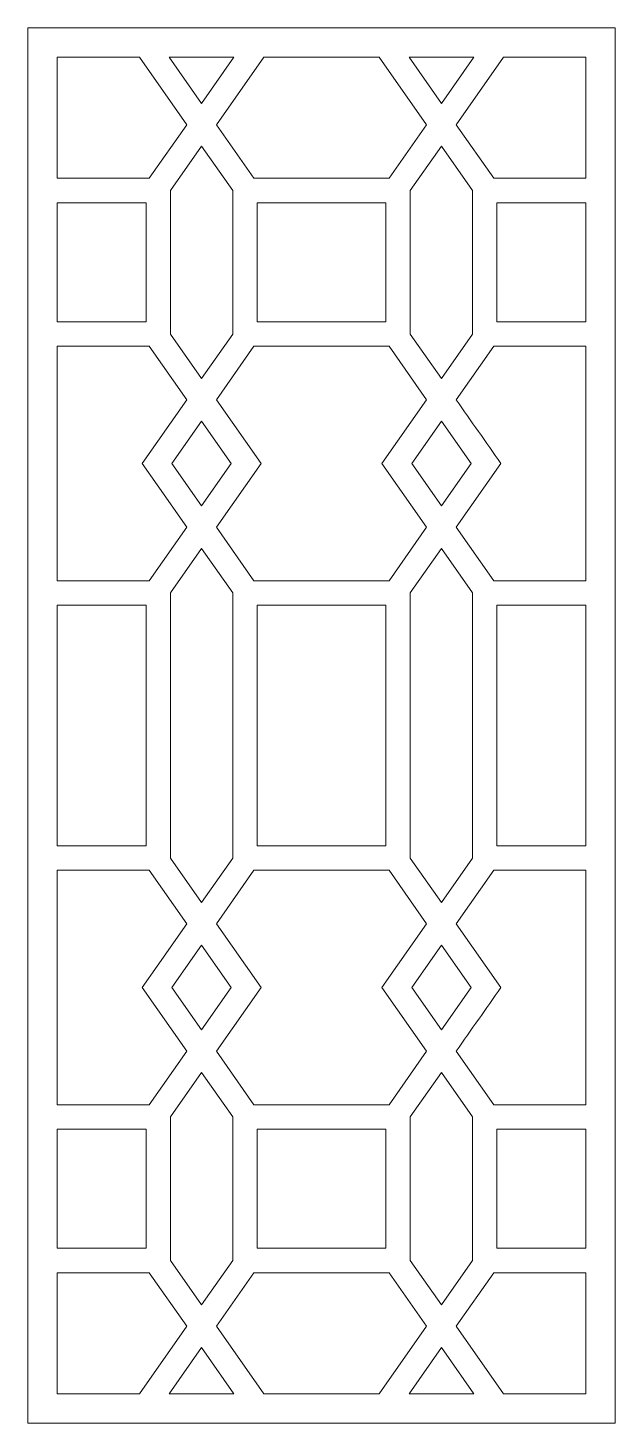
# Model space of a CAD drawing. Header units: centimetres. Extents: x -5.5 to 7.3, y -15.5 to 14.9.
import ezdxf

# ---------------------------------------------------------------- set-up
doc = ezdxf.new("R2010")
doc.units = ezdxf.units.CM
doc.header["$MEASUREMENT"] = 0
doc.layers.add('layer 1', color=7, linetype='Continuous')

msp = doc.modelspace()

# ---------------------------------------------------------------- linework, layer by layer
at = {"layer": 'layer 1', "color": 242, "lineweight": 9}
for points, knots in [([(-5.45789, 14.86359), (-5.45789, 14.86359), (7.32713, 14.86359), (7.32713, 14.86359), (7.32713, 14.86359), (7.32713, 14.86359), (7.32713, -15.50083), (7.32713, -15.50083), (7.32713, -15.50083), (7.32713, -15.50083), (-5.45789, -15.50083), (-5.45789, -15.50083), (-5.45789, -15.50083), (-5.45789, -15.50083), (-5.45789, 14.86359), (-5.45789, 14.86359)], [0, 0, 0, 0, 0.2, 0.2, 0.2, 0.2, 0.4, 0.4, 0.4, 0.4, 0.6, 0.6, 0.6, 0.6, 1, 1, 1, 1]), ([(-3.02829, 14.22434), (-3.02829, 14.22434), (-1.99993, 12.75569), (-1.99993, 12.75569), (-1.99993, 12.75569), (-1.99993, 12.75569), (-2.81492, 11.59178), (-2.81492, 11.59178), (-2.81492, 11.59178), (-2.81492, 11.59178), (-4.81864, 11.59178), (-4.81864, 11.59178), (-4.81864, 11.59178), (-4.81864, 11.59178), (-4.81864, 14.22434), (-4.81864, 14.22434), (-4.81864, 14.22434), (-4.81864, 14.22434), (-3.02829, 14.22434), (-3.02829, 14.22434)], [0, 0, 0, 0, 0.16666667, 0.16666667, 0.16666667, 0.16666667, 0.33333333, 0.33333333, 0.33333333, 0.33333333, 0.5, 0.5, 0.5, 0.5, 0.66666667, 0.66666667, 0.66666667, 0.66666667, 1, 1, 1, 1]), ([(-0.97158, 14.22434), (-0.97158, 14.22434), (-1.67539, 13.21919), (-1.67539, 13.21919), (-1.67539, 13.21919), (-1.67539, 13.21919), (-2.37921, 14.22434), (-2.37921, 14.22434), (-2.37921, 14.22434), (-2.37921, 14.22434), (-0.97158, 14.22434), (-0.97158, 14.22434)], [0, 0, 0, 0, 0.25, 0.25, 0.25, 0.25, 0.5, 0.5, 0.5, 0.5, 1, 1, 1, 1]), ([(2.19173, 14.22434), (2.19173, 14.22434), (3.22009, 12.75569), (3.22009, 12.75569), (3.22009, 12.75569), (3.22009, 12.75569), (2.4051, 11.59178), (2.4051, 11.59178), (2.4051, 11.59178), (2.4051, 11.59178), (-0.53586, 11.59178), (-0.53586, 11.59178), (-0.53586, 11.59178), (-0.53586, 11.59178), (-1.35085, 12.75569), (-1.35085, 12.75569), (-1.35085, 12.75569), (-1.35085, 12.75569), (-0.32249, 14.22434), (-0.32249, 14.22434), (-0.32249, 14.22434), (-0.32249, 14.22434), (2.19173, 14.22434), (2.19173, 14.22434)], [0, 0, 0, 0, 0.14285714, 0.14285714, 0.14285714, 0.14285714, 0.28571429, 0.28571429, 0.28571429, 0.28571429, 0.42857143, 0.42857143, 0.42857143, 0.42857143, 0.57142857, 0.57142857, 0.57142857, 0.57142857, 0.71428571, 0.71428571, 0.71428571, 0.71428571, 1, 1, 1, 1]), ([(4.24845, 14.22434), (4.24845, 14.22434), (3.54463, 13.21919), (3.54463, 13.21919), (3.54463, 13.21919), (3.54463, 13.21919), (2.84081, 14.22434), (2.84081, 14.22434), (2.84081, 14.22434), (2.84081, 14.22434), (4.24845, 14.22434), (4.24845, 14.22434)], [0, 0, 0, 0, 0.25, 0.25, 0.25, 0.25, 0.5, 0.5, 0.5, 0.5, 1, 1, 1, 1]), ([(6.68788, 11.59178), (6.68788, 11.59178), (4.68416, 11.59178), (4.68416, 11.59178), (4.68416, 11.59178), (4.68416, 11.59178), (3.86917, 12.75569), (3.86917, 12.75569), (3.86917, 12.75569), (3.86917, 12.75569), (4.89752, 14.22434), (4.89752, 14.22434), (4.89752, 14.22434), (4.89752, 14.22434), (6.68788, 14.22434), (6.68788, 14.22434), (6.68788, 14.22434), (6.68788, 14.22434), (6.68788, 11.59178), (6.68788, 11.59178)], [0, 0, 0, 0, 0.16666667, 0.16666667, 0.16666667, 0.16666667, 0.33333333, 0.33333333, 0.33333333, 0.33333333, 0.5, 0.5, 0.5, 0.5, 0.66666667, 0.66666667, 0.66666667, 0.66666667, 1, 1, 1, 1]), ([(-2.35198, 11.32593), (-2.35198, 11.32593), (-2.35198, 8.19982), (-2.35198, 8.19982), (-2.35198, 8.19982), (-2.35198, 8.19982), (-2.35198, 8.19982), (-2.35198, 8.19982), (-2.35198, 8.19982), (-2.35198, 8.19982), (-1.67539, 7.23296), (-1.67539, 7.23296), (-1.67539, 7.23296), (-1.67539, 7.23296), (-0.9988, 8.19982), (-0.9988, 8.19982), (-0.9988, 8.19982), (-0.9988, 8.19982), (-0.9988, 11.32592), (-0.9988, 11.32592), (-0.9988, 11.32592), (-0.9988, 11.32592), (-1.67539, 12.2922), (-1.67539, 12.2922), (-1.67539, 12.2922), (-1.67539, 12.2922), (-2.35198, 11.32593), (-2.35198, 11.32593)], [0, 0, 0, 0, 0.125, 0.125, 0.125, 0.125, 0.25, 0.25, 0.25, 0.25, 0.375, 0.375, 0.375, 0.375, 0.5, 0.5, 0.5, 0.5, 0.625, 0.625, 0.625, 0.625, 0.75, 0.75, 0.75, 0.75, 1, 1, 1, 1]), ([(2.86804, 11.32593), (2.86804, 11.32593), (2.86804, 8.19981), (2.86804, 8.19981), (2.86804, 8.19981), (2.86804, 8.19981), (3.54463, 7.23296), (3.54463, 7.23296), (3.54463, 7.23296), (3.54463, 7.23296), (4.22122, 8.19981), (4.22122, 8.19981), (4.22122, 8.19981), (4.22122, 8.19981), (4.22122, 11.32593), (4.22122, 11.32593), (4.22122, 11.32593), (4.22122, 11.32593), (3.54463, 12.2922), (3.54463, 12.2922), (3.54463, 12.2922), (3.54463, 12.2922), (2.86804, 11.32593), (2.86804, 11.32593)], [0, 0, 0, 0, 0.14285714, 0.14285714, 0.14285714, 0.14285714, 0.28571429, 0.28571429, 0.28571429, 0.28571429, 0.42857143, 0.42857143, 0.42857143, 0.42857143, 0.57142857, 0.57142857, 0.57142857, 0.57142857, 0.71428571, 0.71428571, 0.71428571, 0.71428571, 1, 1, 1, 1]), ([(-4.81864, 11.06008), (-4.81864, 11.06008), (-2.88368, 11.06008), (-2.88368, 11.06008), (-2.88368, 11.06008), (-2.88368, 11.06008), (-2.88368, 8.46566), (-2.88368, 8.46566), (-2.88368, 8.46566), (-2.88368, 8.46566), (-4.81864, 8.46566), (-4.81864, 8.46566), (-4.81864, 8.46566), (-4.81864, 8.46566), (-4.81864, 11.06008), (-4.81864, 11.06008)], [0, 0, 0, 0, 0.2, 0.2, 0.2, 0.2, 0.4, 0.4, 0.4, 0.4, 0.6, 0.6, 0.6, 0.6, 1, 1, 1, 1]), ([(-0.46709, 8.46566), (-0.46709, 8.46566), (2.33634, 8.46566), (2.33634, 8.46566), (2.33634, 8.46566), (2.33634, 8.46566), (2.33634, 11.06008), (2.33634, 11.06008), (2.33634, 11.06008), (2.33634, 11.06008), (-0.46709, 11.06008), (-0.46709, 11.06008), (-0.46709, 11.06008), (-0.46709, 11.06008), (-0.46709, 8.46566), (-0.46709, 8.46566)], [0, 0, 0, 0, 0.2, 0.2, 0.2, 0.2, 0.4, 0.4, 0.4, 0.4, 0.6, 0.6, 0.6, 0.6, 1, 1, 1, 1]), ([(6.68788, 8.46566), (6.68788, 8.46566), (4.75292, 8.46566), (4.75292, 8.46566), (4.75292, 8.46566), (4.75292, 8.46566), (4.75292, 11.06008), (4.75292, 11.06008), (4.75292, 11.06008), (4.75292, 11.06008), (6.68788, 11.06008), (6.68788, 11.06008), (6.68788, 11.06008), (6.68788, 11.06008), (6.68788, 8.46566), (6.68788, 8.46566)], [0, 0, 0, 0, 0.2, 0.2, 0.2, 0.2, 0.4, 0.4, 0.4, 0.4, 0.6, 0.6, 0.6, 0.6, 1, 1, 1, 1]), ([(-4.81864, 7.93396), (-4.81864, 7.93396), (-2.81498, 7.93396), (-2.81498, 7.93396), (-2.81498, 7.93396), (-2.81498, 7.93396), (-1.99993, 6.76946), (-1.99993, 6.76946), (-1.99993, 6.76946), (-1.99993, 6.76946), (-2.9705, 5.38336), (-2.9705, 5.38336), (-2.9705, 5.38336), (-2.9705, 5.38336), (-2.64596, 4.91986), (-2.64596, 4.91986), (-2.64596, 4.91986), (-2.64596, 4.91986), (-2.64596, 4.91987), (-2.64596, 4.91987), (-2.64596, 4.91987), (-2.64596, 4.91987), (-1.99993, 3.99725), (-1.99993, 3.99725), (-1.99993, 3.99725), (-1.99993, 3.99725), (-2.81532, 2.83276), (-2.81532, 2.83276), (-2.81532, 2.83276), (-2.81532, 2.83276), (-4.81864, 2.83276), (-4.81864, 2.83276), (-4.81864, 2.83276), (-4.81864, 2.83276), (-4.81864, 7.93396), (-4.81864, 7.93396)], [0, 0, 0, 0, 0.1, 0.1, 0.1, 0.1, 0.2, 0.2, 0.2, 0.2, 0.3, 0.3, 0.3, 0.3, 0.4, 0.4, 0.4, 0.4, 0.5, 0.5, 0.5, 0.5, 0.6, 0.6, 0.6, 0.6, 0.7, 0.7, 0.7, 0.7, 0.8, 0.8, 0.8, 0.8, 1, 1, 1, 1]), ([(2.40503, 7.93396), (2.40503, 7.93396), (-0.53579, 7.93396), (-0.53579, 7.93396), (-0.53579, 7.93396), (-0.53579, 7.93396), (-1.35085, 6.76947), (-1.35085, 6.76947), (-1.35085, 6.76947), (-1.35085, 6.76947), (-0.38028, 5.38336), (-0.38028, 5.38336), (-0.38028, 5.38336), (-0.38028, 5.38336), (-1.35085, 3.99725), (-1.35085, 3.99725), (-1.35085, 3.99725), (-1.35085, 3.99725), (-0.53547, 2.83276), (-0.53547, 2.83276), (-0.53547, 2.83276), (-0.53547, 2.83276), (2.4047, 2.83276), (2.4047, 2.83276), (2.4047, 2.83276), (2.4047, 2.83276), (3.22009, 3.99726), (3.22009, 3.99726), (3.22009, 3.99726), (3.22009, 3.99726), (2.2511, 5.3811), (2.2511, 5.3811), (2.2511, 5.3811), (2.2511, 5.3811), (2.24953, 5.38336), (2.24953, 5.38336), (2.24953, 5.38336), (2.24953, 5.38336), (2.24953, 5.38336), (2.24953, 5.38336), (2.24953, 5.38336), (2.24953, 5.38336), (2.25091, 5.38534), (2.25091, 5.38534), (2.25091, 5.38534), (2.25091, 5.38534), (3.22009, 6.76947), (3.22009, 6.76947), (3.22009, 6.76947), (3.22009, 6.76947), (2.40503, 7.93396), (2.40503, 7.93396)], [0, 0, 0, 0, 0.07142857, 0.07142857, 0.07142857, 0.07142857, 0.14285714, 0.14285714, 0.14285714, 0.14285714, 0.21428571, 0.21428571, 0.21428571, 0.21428571, 0.28571429, 0.28571429, 0.28571429, 0.28571429, 0.35714286, 0.35714286, 0.35714286, 0.35714286, 0.42857143, 0.42857143, 0.42857143, 0.42857143, 0.5, 0.5, 0.5, 0.5, 0.57142857, 0.57142857, 0.57142857, 0.57142857, 0.64285714, 0.64285714, 0.64285714, 0.64285714, 0.71428571, 0.71428571, 0.71428571, 0.71428571, 0.78571429, 0.78571429, 0.78571429, 0.78571429, 0.85714286, 0.85714286, 0.85714286, 0.85714286, 1, 1, 1, 1]), ([(6.68788, 2.83276), (6.68788, 2.83276), (4.68456, 2.83276), (4.68456, 2.83276), (4.68456, 2.83276), (4.68456, 2.83276), (3.86917, 3.99726), (3.86917, 3.99726), (3.86917, 3.99726), (3.86917, 3.99726), (4.83974, 5.38336), (4.83974, 5.38336), (4.83974, 5.38336), (4.83974, 5.38336), (4.83974, 5.38336), (4.83974, 5.38336), (4.83974, 5.38336), (4.5162, 5.84542), (4.19268, 6.30744), (3.86917, 6.76947), (3.86917, 6.76947), (3.86917, 6.76947), (4.68423, 7.93396), (4.68423, 7.93396), (4.68423, 7.93396), (4.68423, 7.93396), (6.68788, 7.93396), (6.68788, 7.93396), (6.68788, 7.93396), (6.68788, 7.93396), (6.68788, 2.83276), (6.68788, 2.83276)], [0, 0, 0, 0, 0.11111111, 0.11111111, 0.11111111, 0.11111111, 0.22222222, 0.22222222, 0.22222222, 0.22222222, 0.33333333, 0.33333333, 0.33333333, 0.33333333, 0.44444444, 0.44444444, 0.44444444, 0.44444444, 0.55555556, 0.55555556, 0.55555556, 0.55555556, 0.66666667, 0.66666667, 0.66666667, 0.66666667, 0.77777778, 0.77777778, 0.77777778, 0.77777778, 1, 1, 1, 1]), ([(-1.67539, 4.46075), (-1.67539, 4.46075), (-2.32141, 5.38336), (-2.32141, 5.38336), (-2.32141, 5.38336), (-2.32141, 5.38336), (-1.67539, 6.30597), (-1.67539, 6.30597), (-1.67539, 6.30597), (-1.67539, 6.30597), (-1.02937, 5.38335), (-1.02937, 5.38335), (-1.02937, 5.38335), (-1.02937, 5.38335), (-1.67539, 4.46075), (-1.67539, 4.46075)], [0, 0, 0, 0, 0.2, 0.2, 0.2, 0.2, 0.4, 0.4, 0.4, 0.4, 0.6, 0.6, 0.6, 0.6, 1, 1, 1, 1]), ([(4.19065, 5.38336), (4.19065, 5.38336), (3.54463, 6.30598), (3.54463, 6.30598), (3.54463, 6.30598), (3.54463, 6.30598), (2.89861, 5.38336), (2.89861, 5.38336), (2.89861, 5.38336), (2.89861, 5.38336), (3.54463, 4.46075), (3.54463, 4.46075), (3.54463, 4.46075), (3.54463, 4.46075), (4.19065, 5.38336), (4.19065, 5.38336)], [0, 0, 0, 0, 0.2, 0.2, 0.2, 0.2, 0.4, 0.4, 0.4, 0.4, 0.6, 0.6, 0.6, 0.6, 1, 1, 1, 1]), ([(-0.9988, -3.20472), (-0.9988, -3.20472), (-1.67539, -4.171), (-1.67539, -4.171), (-1.67539, -4.171), (-1.67539, -4.171), (-2.35198, -3.20473), (-2.35198, -3.20473), (-2.35198, -3.20473), (-2.35198, -1.28064), (-2.35198, 0.64342), (-2.35198, 2.56749), (-2.35198, 2.56749), (-2.35198, 2.56749), (-1.67539, 3.53375), (-1.67539, 3.53375), (-1.67539, 3.53375), (-1.67539, 3.53375), (-0.9988, 2.56748), (-0.9988, 2.56748), (-0.9988, 2.56748), (-0.9988, 0.64343), (-0.9988, -1.28065), (-0.9988, -3.20472)], [0, 0, 0, 0, 0.14285714, 0.14285714, 0.14285714, 0.14285714, 0.28571429, 0.28571429, 0.28571429, 0.28571429, 0.42857143, 0.42857143, 0.42857143, 0.42857143, 0.57142857, 0.57142857, 0.57142857, 0.57142857, 0.71428571, 0.71428571, 0.71428571, 0.71428571, 1, 1, 1, 1]), ([(4.22122, -3.20473), (4.22122, -3.20473), (3.54463, -4.171), (3.54463, -4.171), (3.54463, -4.171), (3.54463, -4.171), (2.86804, -3.20473), (2.86804, -3.20473), (2.86804, -3.20473), (2.86804, -1.28064), (2.86804, 0.64342), (2.86804, 2.56749), (2.86804, 2.56749), (2.86804, 2.56749), (3.54463, 3.53376), (3.54463, 3.53376), (3.54463, 3.53376), (3.54463, 3.53376), (4.22122, 2.56749), (4.22122, 2.56749), (4.22122, 2.56749), (4.22122, 0.64342), (4.22122, -1.28064), (4.22122, -3.20473)], [0, 0, 0, 0, 0.14285714, 0.14285714, 0.14285714, 0.14285714, 0.28571429, 0.28571429, 0.28571429, 0.28571429, 0.42857143, 0.42857143, 0.42857143, 0.42857143, 0.57142857, 0.57142857, 0.57142857, 0.57142857, 0.71428571, 0.71428571, 0.71428571, 0.71428571, 1, 1, 1, 1]), ([(-4.81864, 2.30106), (-4.81864, 2.30106), (-2.88368, 2.30106), (-2.88368, 2.30106), (-2.88368, 2.30106), (-2.88368, 0.55463), (-2.88368, -1.19185), (-2.88368, -2.9383), (-2.88368, -2.9383), (-2.88368, -2.9383), (-4.81864, -2.9383), (-4.81864, -2.9383), (-4.81864, -2.9383), (-4.81864, -2.9383), (-4.81864, 2.30106), (-4.81864, 2.30106)], [0, 0, 0, 0, 0.2, 0.2, 0.2, 0.2, 0.4, 0.4, 0.4, 0.4, 0.6, 0.6, 0.6, 0.6, 1, 1, 1, 1]), ([(2.33634, -2.9383), (2.33634, -2.9383), (-0.46709, -2.9383), (-0.46709, -2.9383), (-0.46709, -2.9383), (-0.46709, -1.19185), (-0.46709, 0.55463), (-0.46709, 2.30106), (-0.46709, 2.30106), (-0.46709, 2.30106), (2.33634, 2.30106), (2.33634, 2.30106), (2.33634, 2.30106), (2.33634, 0.55463), (2.33634, -1.19185), (2.33634, -2.9383)], [0, 0, 0, 0, 0.2, 0.2, 0.2, 0.2, 0.4, 0.4, 0.4, 0.4, 0.6, 0.6, 0.6, 0.6, 1, 1, 1, 1]), ([(6.68788, -2.9383), (6.68788, -2.9383), (4.75292, -2.9383), (4.75292, -2.9383), (4.75292, -2.9383), (4.75292, -1.19185), (4.75292, 0.55463), (4.75292, 2.30106), (4.75292, 2.30106), (4.75292, 2.30106), (6.68788, 2.30106), (6.68788, 2.30106), (6.68788, 2.30106), (6.68788, 2.30106), (6.68788, -2.9383), (6.68788, -2.9383)], [0, 0, 0, 0, 0.2, 0.2, 0.2, 0.2, 0.4, 0.4, 0.4, 0.4, 0.6, 0.6, 0.6, 0.6, 1, 1, 1, 1]), ([(-4.81864, -3.47), (-4.81864, -3.47), (-2.81532, -3.47), (-2.81532, -3.47), (-2.81532, -3.47), (-2.81532, -3.47), (-1.99993, -4.63449), (-1.99993, -4.63449), (-1.99993, -4.63449), (-1.99993, -4.63449), (-2.64596, -5.55711), (-2.64596, -5.55711), (-2.64596, -5.55711), (-2.64596, -5.55711), (-2.64596, -5.5571), (-2.64596, -5.5571), (-2.64596, -5.5571), (-2.64596, -5.5571), (-2.9705, -6.0206), (-2.9705, -6.0206), (-2.9705, -6.0206), (-2.9705, -6.0206), (-1.99993, -7.4067), (-1.99993, -7.4067), (-1.99993, -7.4067), (-1.99993, -7.4067), (-2.81499, -8.5712), (-2.81499, -8.5712), (-2.81499, -8.5712), (-2.81499, -8.5712), (-4.81864, -8.5712), (-4.81864, -8.5712), (-4.81864, -8.5712), (-4.81864, -8.5712), (-4.81864, -3.47), (-4.81864, -3.47)], [0, 0, 0, 0, 0.1, 0.1, 0.1, 0.1, 0.2, 0.2, 0.2, 0.2, 0.3, 0.3, 0.3, 0.3, 0.4, 0.4, 0.4, 0.4, 0.5, 0.5, 0.5, 0.5, 0.6, 0.6, 0.6, 0.6, 0.7, 0.7, 0.7, 0.7, 0.8, 0.8, 0.8, 0.8, 1, 1, 1, 1]), ([(2.40502, -8.5712), (2.40502, -8.5712), (-0.53579, -8.5712), (-0.53579, -8.5712), (-0.53579, -8.5712), (-0.53579, -8.5712), (-1.35085, -7.40671), (-1.35085, -7.40671), (-1.35085, -7.40671), (-1.35085, -7.40671), (-0.38028, -6.0206), (-0.38028, -6.0206), (-0.38028, -6.0206), (-0.38028, -6.0206), (-1.35085, -4.63449), (-1.35085, -4.63449), (-1.35085, -4.63449), (-1.35085, -4.63449), (-0.53546, -3.47), (-0.53546, -3.47), (-0.53546, -3.47), (-0.53546, -3.47), (2.4047, -3.47), (2.4047, -3.47), (2.4047, -3.47), (2.4047, -3.47), (3.22009, -4.6345), (3.22009, -4.6345), (3.22009, -4.6345), (3.22009, -4.6345), (2.2511, -6.01834), (2.2511, -6.01834), (2.2511, -6.01834), (2.2511, -6.01834), (2.24952, -6.0206), (2.24952, -6.0206), (2.24952, -6.0206), (2.24952, -6.0206), (2.24952, -6.0206), (2.24952, -6.0206), (2.24952, -6.0206), (2.24952, -6.0206), (2.25091, -6.02258), (2.25091, -6.02258), (2.25091, -6.02258), (2.25091, -6.02258), (3.22009, -7.40671), (3.22009, -7.40671), (3.22009, -7.40671), (3.22009, -7.40671), (2.40502, -8.5712), (2.40502, -8.5712)], [0, 0, 0, 0, 0.07142857, 0.07142857, 0.07142857, 0.07142857, 0.14285714, 0.14285714, 0.14285714, 0.14285714, 0.21428571, 0.21428571, 0.21428571, 0.21428571, 0.28571429, 0.28571429, 0.28571429, 0.28571429, 0.35714286, 0.35714286, 0.35714286, 0.35714286, 0.42857143, 0.42857143, 0.42857143, 0.42857143, 0.5, 0.5, 0.5, 0.5, 0.57142857, 0.57142857, 0.57142857, 0.57142857, 0.64285714, 0.64285714, 0.64285714, 0.64285714, 0.71428571, 0.71428571, 0.71428571, 0.71428571, 0.78571429, 0.78571429, 0.78571429, 0.78571429, 0.85714286, 0.85714286, 0.85714286, 0.85714286, 1, 1, 1, 1]), ([(6.68788, -8.5712), (6.68788, -8.5712), (4.68423, -8.5712), (4.68423, -8.5712), (4.68423, -8.5712), (4.68423, -8.5712), (3.86917, -7.40671), (3.86917, -7.40671), (3.86917, -7.40671), (4.19268, -6.94469), (4.5162, -6.48266), (4.83974, -6.02061), (4.83974, -6.02061), (4.83974, -6.02061), (4.83974, -6.0206), (4.83974, -6.0206), (4.83974, -6.0206), (4.83974, -6.0206), (3.86917, -4.6345), (3.86917, -4.6345), (3.86917, -4.6345), (3.86917, -4.6345), (4.68456, -3.47), (4.68456, -3.47), (4.68456, -3.47), (4.68456, -3.47), (6.68788, -3.47), (6.68788, -3.47), (6.68788, -3.47), (6.68788, -3.47), (6.68788, -8.5712), (6.68788, -8.5712)], [0, 0, 0, 0, 0.11111111, 0.11111111, 0.11111111, 0.11111111, 0.22222222, 0.22222222, 0.22222222, 0.22222222, 0.33333333, 0.33333333, 0.33333333, 0.33333333, 0.44444444, 0.44444444, 0.44444444, 0.44444444, 0.55555556, 0.55555556, 0.55555556, 0.55555556, 0.66666667, 0.66666667, 0.66666667, 0.66666667, 0.77777778, 0.77777778, 0.77777778, 0.77777778, 1, 1, 1, 1]), ([(-1.67539, -5.09799), (-1.67539, -5.09799), (-2.32141, -6.0206), (-2.32141, -6.0206), (-2.32141, -6.0206), (-2.32141, -6.0206), (-1.67539, -6.94321), (-1.67539, -6.94321), (-1.67539, -6.94321), (-1.67539, -6.94321), (-1.02937, -6.02059), (-1.02937, -6.02059), (-1.02937, -6.02059), (-1.02937, -6.02059), (-1.67539, -5.09799), (-1.67539, -5.09799)], [0, 0, 0, 0, 0.2, 0.2, 0.2, 0.2, 0.4, 0.4, 0.4, 0.4, 0.6, 0.6, 0.6, 0.6, 1, 1, 1, 1]), ([(4.19065, -6.0206), (4.19065, -6.0206), (3.54463, -6.94322), (3.54463, -6.94322), (3.54463, -6.94322), (3.54463, -6.94322), (2.89861, -6.0206), (2.89861, -6.0206), (2.89861, -6.0206), (2.89861, -6.0206), (3.54463, -5.09799), (3.54463, -5.09799), (3.54463, -5.09799), (3.54463, -5.09799), (4.19065, -6.0206), (4.19065, -6.0206)], [0, 0, 0, 0, 0.2, 0.2, 0.2, 0.2, 0.4, 0.4, 0.4, 0.4, 0.6, 0.6, 0.6, 0.6, 1, 1, 1, 1]), ([(-2.35198, -11.96317), (-2.35198, -11.96317), (-2.35198, -8.83706), (-2.35198, -8.83706), (-2.35198, -8.83706), (-2.35198, -8.83706), (-2.35198, -8.83706), (-2.35198, -8.83706), (-2.35198, -8.83706), (-2.35198, -8.83706), (-1.67539, -7.8702), (-1.67539, -7.8702), (-1.67539, -7.8702), (-1.67539, -7.8702), (-0.9988, -8.83706), (-0.9988, -8.83706), (-0.9988, -8.83706), (-0.9988, -8.83706), (-0.9988, -11.96316), (-0.9988, -11.96316), (-0.9988, -11.96316), (-0.9988, -11.96316), (-1.67539, -12.92944), (-1.67539, -12.92944), (-1.67539, -12.92944), (-1.67539, -12.92944), (-2.35198, -11.96317), (-2.35198, -11.96317)], [0, 0, 0, 0, 0.125, 0.125, 0.125, 0.125, 0.25, 0.25, 0.25, 0.25, 0.375, 0.375, 0.375, 0.375, 0.5, 0.5, 0.5, 0.5, 0.625, 0.625, 0.625, 0.625, 0.75, 0.75, 0.75, 0.75, 1, 1, 1, 1]), ([(2.86804, -11.96317), (2.86804, -11.96317), (2.86804, -8.83705), (2.86804, -8.83705), (2.86804, -8.83705), (2.86804, -8.83705), (3.54463, -7.87021), (3.54463, -7.87021), (3.54463, -7.87021), (3.54463, -7.87021), (4.22122, -8.83705), (4.22122, -8.83705), (4.22122, -8.83705), (4.22122, -8.83705), (4.22122, -11.96317), (4.22122, -11.96317), (4.22122, -11.96317), (4.22122, -11.96317), (3.54463, -12.92944), (3.54463, -12.92944), (3.54463, -12.92944), (3.54463, -12.92944), (2.86804, -11.96317), (2.86804, -11.96317)], [0, 0, 0, 0, 0.14285714, 0.14285714, 0.14285714, 0.14285714, 0.28571429, 0.28571429, 0.28571429, 0.28571429, 0.42857143, 0.42857143, 0.42857143, 0.42857143, 0.57142857, 0.57142857, 0.57142857, 0.57142857, 0.71428571, 0.71428571, 0.71428571, 0.71428571, 1, 1, 1, 1]), ([(-4.81864, -9.1029), (-4.81864, -9.1029), (-2.88368, -9.1029), (-2.88368, -9.1029), (-2.88368, -9.1029), (-2.88368, -9.1029), (-2.88368, -11.69732), (-2.88368, -11.69732), (-2.88368, -11.69732), (-2.88368, -11.69732), (-4.81864, -11.69732), (-4.81864, -11.69732), (-4.81864, -11.69732), (-4.81864, -11.69732), (-4.81864, -9.1029), (-4.81864, -9.1029)], [0, 0, 0, 0, 0.2, 0.2, 0.2, 0.2, 0.4, 0.4, 0.4, 0.4, 0.6, 0.6, 0.6, 0.6, 1, 1, 1, 1]), ([(-0.46709, -9.1029), (-0.46709, -9.1029), (2.33634, -9.1029), (2.33634, -9.1029), (2.33634, -9.1029), (2.33634, -9.1029), (2.33634, -11.69732), (2.33634, -11.69732), (2.33634, -11.69732), (2.33634, -11.69732), (-0.46709, -11.69732), (-0.46709, -11.69732), (-0.46709, -11.69732), (-0.46709, -11.69732), (-0.46709, -9.1029), (-0.46709, -9.1029)], [0, 0, 0, 0, 0.2, 0.2, 0.2, 0.2, 0.4, 0.4, 0.4, 0.4, 0.6, 0.6, 0.6, 0.6, 1, 1, 1, 1]), ([(6.68788, -11.69732), (6.68788, -11.69732), (4.75292, -11.69732), (4.75292, -11.69732), (4.75292, -11.69732), (4.75292, -11.69732), (4.75292, -9.1029), (4.75292, -9.1029), (4.75292, -9.1029), (4.75292, -9.1029), (6.68788, -9.1029), (6.68788, -9.1029), (6.68788, -9.1029), (6.68788, -9.1029), (6.68788, -11.69732), (6.68788, -11.69732)], [0, 0, 0, 0, 0.2, 0.2, 0.2, 0.2, 0.4, 0.4, 0.4, 0.4, 0.6, 0.6, 0.6, 0.6, 1, 1, 1, 1]), ([(-4.81864, -12.22902), (-4.81864, -12.22902), (-2.81492, -12.22902), (-2.81492, -12.22902), (-2.81492, -12.22902), (-2.81492, -12.22902), (-1.99993, -13.39294), (-1.99993, -13.39294), (-1.99993, -13.39294), (-1.99993, -13.39294), (-3.02829, -14.86158), (-3.02829, -14.86158), (-3.02829, -14.86158), (-3.02829, -14.86158), (-4.81864, -14.86158), (-4.81864, -14.86158), (-4.81864, -14.86158), (-4.81864, -14.86158), (-4.81864, -12.22902), (-4.81864, -12.22902)], [0, 0, 0, 0, 0.16666667, 0.16666667, 0.16666667, 0.16666667, 0.33333333, 0.33333333, 0.33333333, 0.33333333, 0.5, 0.5, 0.5, 0.5, 0.66666667, 0.66666667, 0.66666667, 0.66666667, 1, 1, 1, 1]), ([(-0.53586, -12.22902), (-0.53586, -12.22902), (2.4051, -12.22902), (2.4051, -12.22902), (2.4051, -12.22902), (2.4051, -12.22902), (3.22009, -13.39294), (3.22009, -13.39294), (3.22009, -13.39294), (3.22009, -13.39294), (2.19173, -14.86158), (2.19173, -14.86158), (2.19173, -14.86158), (2.19173, -14.86158), (-0.32249, -14.86158), (-0.32249, -14.86158), (-0.32249, -14.86158), (-0.32249, -14.86158), (-1.35085, -13.39294), (-1.35085, -13.39294), (-1.35085, -13.39294), (-1.35085, -13.39294), (-0.53586, -12.22902), (-0.53586, -12.22902)], [0, 0, 0, 0, 0.14285714, 0.14285714, 0.14285714, 0.14285714, 0.28571429, 0.28571429, 0.28571429, 0.28571429, 0.42857143, 0.42857143, 0.42857143, 0.42857143, 0.57142857, 0.57142857, 0.57142857, 0.57142857, 0.71428571, 0.71428571, 0.71428571, 0.71428571, 1, 1, 1, 1]), ([(4.89753, -14.86158), (4.89753, -14.86158), (3.86917, -13.39294), (3.86917, -13.39294), (3.86917, -13.39294), (3.86917, -13.39294), (4.68416, -12.22902), (4.68416, -12.22902), (4.68416, -12.22902), (4.68416, -12.22902), (6.68788, -12.22902), (6.68788, -12.22902), (6.68788, -12.22902), (6.68788, -12.22902), (6.68788, -14.86158), (6.68788, -14.86158), (6.68788, -14.86158), (6.68788, -14.86158), (4.89753, -14.86158), (4.89753, -14.86158)], [0, 0, 0, 0, 0.16666667, 0.16666667, 0.16666667, 0.16666667, 0.33333333, 0.33333333, 0.33333333, 0.33333333, 0.5, 0.5, 0.5, 0.5, 0.66666667, 0.66666667, 0.66666667, 0.66666667, 1, 1, 1, 1]), ([(-2.3792, -14.86158), (-2.3792, -14.86158), (-1.67539, -13.85643), (-1.67539, -13.85643), (-1.67539, -13.85643), (-1.67539, -13.85643), (-0.97158, -14.86158), (-0.97158, -14.86158), (-0.97158, -14.86158), (-0.97158, -14.86158), (-2.3792, -14.86158), (-2.3792, -14.86158)], [0, 0, 0, 0, 0.25, 0.25, 0.25, 0.25, 0.5, 0.5, 0.5, 0.5, 1, 1, 1, 1]), ([(2.84081, -14.86158), (2.84081, -14.86158), (3.54463, -13.85643), (3.54463, -13.85643), (3.54463, -13.85643), (3.54463, -13.85643), (4.24844, -14.86158), (4.24844, -14.86158), (4.24844, -14.86158), (4.24844, -14.86158), (2.84081, -14.86158), (2.84081, -14.86158)], [0, 0, 0, 0, 0.25, 0.25, 0.25, 0.25, 0.5, 0.5, 0.5, 0.5, 1, 1, 1, 1])]:
    msp.add_open_spline(points, degree=3, knots=knots, dxfattribs=at)

doc.saveas('drawing.dxf')
